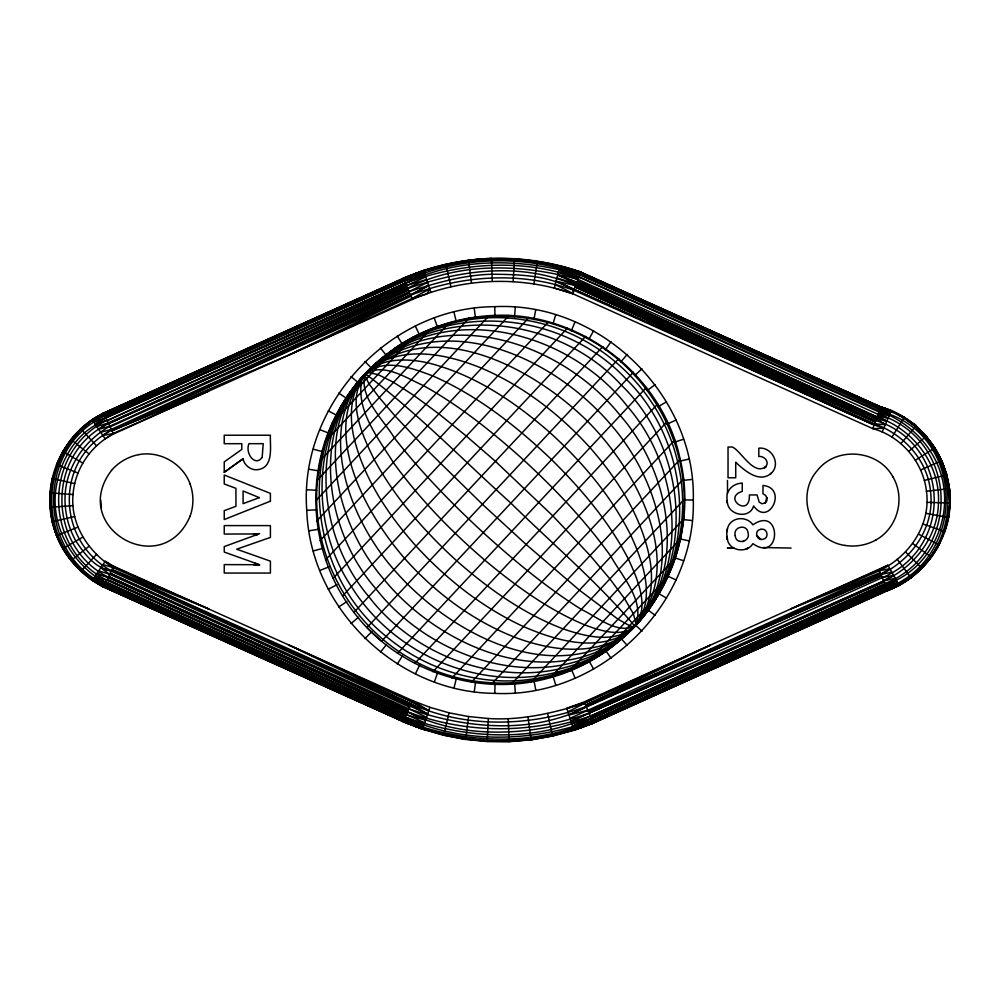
<?xml version="1.0" encoding="UTF-8"?>
<svg xmlns="http://www.w3.org/2000/svg" width="1000" height="1000" viewBox="0 0 1000 1000"><rect width="100%" height="100%" fill="white"/><g stroke="black" fill="none" stroke-linecap="round" stroke-linejoin="round"><path stroke-width="1.5" d="M494.787 693.363C599.938 698.637 695.825 605.237 693.312 499.975C695.788 394.725 599.875 301.363 494.712 306.675C389.425 307 298.65 405.363 306.762 510.337C310.075 608.062 397 692.688 494.787 693.363L495.037 683.538M316.637 499.812L315.587 500.938L316.65 499.812C315.938 447.05 339.288 394.675 379.425 360.337L379.75 359.975C435.275 311.575 520.087 302.375 584.913 337.175C650.525 370.887 691.263 446.012 683.312 519.412C676.688 592.812 621.638 658.138 550.625 677.537C479.712 698.288 398.462 671.325 353.938 612.4C308.375 554.3 303.125 468.875 341.388 405.688C377.713 342.4 454.75 307.288 526.4 320.337C599.075 332.175 661.087 390.238 677.675 461.987C693.337 525.7 671.263 597.013 620.962 639.5L620.625 639.85C565.275 688.125 480.662 696.65 416.213 661.875C356.938 631 317.175 566.725 316.65 499.812L489.038 315.7C576.675 309.012 662.2 373.25 680.188 459.288C700.037 542 654.675 637.463 573.325 666.988C492.287 697.463 396.2 658.925 351.388 586.575C305.087 517.537 313.087 414.712 379.012 360.775L379.75 359.975M727.412 539.587C729.638 551.188 747.013 553.575 752.913 543.65C781.538 563.888 781.963 504.75 752.9 524.812C748.213 517.788 737.387 516.538 731.175 522.212C728.512 524.575 727.275 528.075 726.988 531.538C726.225 533.525 728.2 544.362 726.95 536.512L727.463 539.738M98.713 570.825L109.688 574.312L408.288 710.163L110.162 573.312L408.875 708.812C465.65 728.487 531.213 734.85 586.4 707.013L881.538 575.887L586.213 706.575C529.9 726.675 466.262 728.737 411.062 703.9L112 569.45L208.65 608.95L112.912 567.537C88.438 551.812 70.188 524.575 73.025 494.55C74.925 469.1 90.725 445.438 113.525 433.963L412.45 299.45C462.612 277.613 520.788 275.475 572.425 293.587L581.013 272.15C530.562 254.3 474.412 253.713 423.587 270.487L423.913 271.488L403.562 279.413L103.775 413.438C34.888 449.562 33.775 551 104.138 586.025L403.625 720.675C430.1 732.025 458.462 738.688 487.2 740.425L487.137 741.488L488.363 718.512C521.287 720.675 553.575 712.938 584.775 703.288L710.113 645.25L585.625 705.225L880.95 574.45C912.237 559.487 935.362 526.362 930.438 490.8C927.225 459.5 903.363 434.325 874.55 423.8L575.075 286.975L875.238 421.925L575.625 285.6C522.513 261.85 460.988 269.438 407.65 288.65L108.575 423.55C45.9 453.425 46.913 546.413 108.287 577.25L407.038 712.975L108.6 576.6L407.562 711.8C464.225 740.725 531.538 735.612 590.363 716.15L885.05 584.362C924.613 573.138 948.925 529.025 944.025 489.188C940.188 452.962 912.925 423.062 879.225 411.1C965.725 432.05 968.612 557.638 886.675 588.3C972.375 559.95 966.162 432.262 880.375 408L580.538 273.35C523.4 252.312 459.312 256.125 403.237 278.688L103.65 413.188C68.587 430.188 46.475 469.6 50.15 508.363M514.438 259.637L514.513 258.575L513.125 281.613M514.513 317.013L515.3 307.213M50.15 491.825L50.062 492.837L73.025 494.55M471.488 283.062L468.512 260.45C506.312 255.662 544.938 260.025 580.988 272.213L880.775 406.912C932.212 421.112 963.2 481.45 944.775 531.525L944.737 531.625C936.737 554.325 920.312 573.675 899.25 585.312L887.9 565.212L879 569.738L879.4 570.688L889.788 568.75L880.763 574.012L585.625 705.225L880.2 572.65L791.1 608.8L879.4 570.688C909.125 556.5 931.137 525.062 926.462 491.262C923.162 462.062 901.15 436.362 872.8 428.625L572.425 293.587M948.438 511.912L948.9 507.65M949.237 507.675C946.938 544.175 921.475 577.3 887.55 590.388L593.263 722.837L573.862 730.312L552.65 736.075L530.612 739.912L552.6 735.788L573.775 730.037L593.337 723.012L898.8 585.562L911.35 577.525L921.737 567.625M474.263 691.725L475.562 681.975M89.612 578.3L103.65 587.05L403.162 721.712L422.663 728.938L443.762 735L465.662 739.438L468.587 716.562L488.363 718.512M403.45 721.05L403.162 721.712L422.575 729.2L443.688 735.275L465.275 739.4L465.438 738.288M51.037 490.025L51.463 487.163M52.112 482.887L52.538 480.025M318.15 475.475L318.612 472.463M319.062 469.45L319.525 466.438M537.337 261.663L533.862 283.863M726.988 531.538L727.463 528.638M379.012 360.775C449.625 299.237 564.45 312.125 626.6 379.562C691.637 443.775 699.762 559 634.875 626.213L632.962 626.675L629.487 625.662L618.062 619.225L579.438 590.2L526.15 544.5L482.425 504.3L427.788 450.737L395.1 416.05L379.263 397.612L369.062 383.975L364.988 375.75L365.325 373.812C432.825 300.4 557.175 314.637 621.375 385.138C689.575 450.812 698.775 575.388 622.087 638.288C545.788 701.862 425.812 671.625 368.775 596.575C312.863 531.15 307.663 419.613 377.738 362.137C454.175 299.962 571.638 333.825 628.013 407.125C682.975 470.662 692.138 580.55 622.875 637.45C546.287 698.012 431.675 660.263 375.962 588.9C322.15 527.375 308.55 419.375 376.875 363.05C453.675 304.413 565.138 346.175 620.2 415.475C672.725 474.875 691.05 580.712 623.8 636.462C546.825 693.662 438.963 646.237 384.4 579.9C334.125 522.413 309.062 419.438 375.887 364.113C453 309.413 557.312 361.163 611.2 425.1C659.663 480.25 690.337 580.638 624.85 635.35C547.625 687.138 447.2 631.087 393.975 569.675C347.013 516.5 310.738 418.088 375.887 364.113M364.975 375.75L365.325 373.812C432.762 313.3 533.787 368.175 587.537 421.287C638.725 472.15 692.925 574.288 626.013 634.113C593.038 657.138 549.237 650.413 513.9 636.9C471.75 620.1 434.65 592.112 404.562 558.362C362.75 510.312 313.9 419.7 373.575 366.587C406.025 345.175 448.038 354.513 481.613 368.175C523.188 386.05 559.788 414.237 590.05 447.688C617.288 478.75 640.45 515 649.188 555.875C654.788 582.725 651.112 615.562 627.263 632.762C595.312 652.337 555.325 640.337 523.525 626.613C482.587 607.625 446.488 579.237 416.05 546.1C388.85 515.513 365.025 480.387 354.637 440.325C348.025 414.925 350.05 382.788 373.575 366.587M533.888 319.6L535.7 309.95M727.412 503.113C729.412 515.737 749.925 519.062 753.612 505.925C768.975 527.65 788.225 487.875 762.962 485.462L762.962 493.75L765.588 495.375L767.013 498.162L766.862 500.838L765.25 503.05L761.888 503.725L759.2 502.075L757.038 494.938L749.35 494.938C750.413 518.65 721.825 497.725 742.25 491.388L742.25 483.1C736.65 483.3 730.9 486.1 728.4 491.3C725.562 492.95 728.037 507.463 726.963 500.575L727.45 503.25M947.725 520.262L948.45 517.487L925.763 513.325M443.825 734.688L449.062 712.825L468.587 716.562M454.025 687.913L456.362 678.363M879.4 570.688L884.75 583.663L896.25 580.8L885.95 586.55L591.487 718.737L572.513 726.112L591.362 718.462L885.95 586.55L897.337 582.837L592.275 720.537C532.112 741.775 463.862 744.663 405.1 717.362L105.975 582.15L405.213 717.087C464.4 738.5 532.175 743.325 590.363 716.15L884.75 583.663C962.962 552.75 958.863 438.55 878.037 414.3L578.088 279.462C522.425 264.125 460.125 261.363 407.488 288.263L108.575 423.55L406.962 287.087L108.263 422.912L98.688 429.338L109.838 426.213L408.212 289.9L110.138 426.85L408.975 291.613C435.962 282.938 463.475 274.988 492.025 274.225C519.763 274.575 549.575 274.925 573.775 290.238L573.112 293.9L554.288 288.087L559.862 266.312M630.013 629.825C652.712 612.775 637.888 579.725 628.4 559.138C609.062 521.675 581.475 489.15 551.613 459.663C516.475 426.1 477.438 395.538 432.7 375.887C412.1 368.188 384.475 357.438 365.325 373.812C345.725 399.588 361.812 434.25 374.225 459.575C395.25 498.075 424.462 531.525 456.8 560.913C488.425 588.8 523.5 613.737 563.1 628.875C585.588 636.525 615.288 644.375 634.875 626.213C656.4 599.875 643.462 562.7 630.812 535.337C611.163 495.938 582.25 461.812 549.738 432.413C514.2 401.475 473.638 373.988 427.3 362.713C405.312 357.95 375.438 357.337 362.038 378.9C355.213 409.762 377.975 437.837 393.312 462.488C419.487 498.762 450.838 531.062 484.762 560.138C515.262 585.538 547.788 609.438 584.612 624.837C601.3 631.075 627.413 639.975 639.05 620.775M944.775 531.525L944.438 531.413C962.812 481.475 931.888 421.425 880.675 407.212L580.588 273.225L880.375 408C922.05 416.763 951.9 461.238 949.975 503.413L949.375 503.387M945.625 525.9L947.812 517.6M944.737 531.625L948.337 517.7L947.362 517.525M190.225 515.85C193.825 505.688 193.775 494.45 190.225 484.275M765.25 503.05L766.812 497.4M553.275 322.9L555.7 314.825M53.175 477.225L56.588 466.188M262.162 457.188L263.238 443.675L248.938 443.675C244.913 453.212 255.025 467.088 261.95 457.612M449.062 712.825L429.95 707.337L422.575 729.2L426.975 729.837M434.312 681.963L437.65 672.725M892 437.05L904.175 417.45L905.212 418.113L891.3 410.737L880.775 406.912L872.8 428.625L883.775 428.25L874.15 424.938L573.775 290.238C521.013 271.2 462.4 275.113 410.55 295.188L111.737 430.213C54.55 458.963 55.912 540.8 111.375 570.775C95.062 568.413 84.488 553.888 75.925 541.087C67.888 526.8 64.112 510.325 65.163 493.963C67.05 465.387 85.288 440.15 109.838 426.213L103.625 413.113L403.113 278.412C431.05 266.438 461.087 259.65 491.45 258.35L492.275 281.35M880.537 407.537L880.775 406.912L892.55 411.287L881.862 407.987L888.375 410.4M369.462 370.975L365.325 373.812C358.025 396.3 383.875 420.2 394.425 438C421.112 472.163 451.475 503.263 483.263 532.65C514.012 560.562 546.125 587.25 581.325 609.4C597.35 616.9 616.45 634.25 634.875 626.213C646.287 602.163 621.962 576.388 610.988 556.5C585.75 521.15 555.675 489.513 523.775 460.15C492.812 432.275 460.037 406 423.575 385.637C406.275 378.137 383.95 362.3 365.325 373.812C294.6 446.438 308.225 574.288 386.138 636.35C421.65 666.15 468.038 682.588 514.438 680.825C540.375 679.55 565.925 672.85 589.05 661.025C612.45 649.488 630.525 630.7 647.4 611.263L647.738 610.9M631.462 628.275L634.875 626.213L635.962 623.475L633.362 613.7L624.538 598.612L609.888 578.9L590.112 555.513L552.888 515.938L495.438 461.325L466.35 436.1L438.837 413.862L414.188 395.662L393.562 382.337L377.925 374.513L367.987 372.55L365.325 373.812L358.025 383.188M359.288 381.838L365.325 373.812C417.088 412.663 462.75 459.787 510.9 503.137C552.362 543.862 597.35 581.925 634.875 626.213L635.962 623.475M579.388 272.288L562.65 267.162L581.013 272.15M571.25 330.863L575.075 321.812M882.188 431.938L891.162 411.062L880.662 407.25L701.587 326.887M944.163 531.425L939.05 544.837C930.4 560.712 917.8 574.538 902.025 583.525M50.6 507.312L50 507.35C52.55 540.875 73.425 572.175 103.675 586.975L403.275 721.45L422.65 728.95L403.188 721.637L422.587 729.137L403.162 721.712L412.512 700.612L429.95 707.337M941.112 460.15C929.775 434.862 907.175 415.188 880.662 407.2L580.887 272.488L559.738 266.825L580.062 274.525L880.275 408.288L890.75 412.013L880.325 408.125L580.062 274.525C523.462 254.537 459.087 256.087 404.3 281.087L104.9 415.825C36.413 447.5 36.712 552.587 104.838 584.538L404.2 719.375L423.988 725.025L405.213 717.087M190.238 515.85C162.425 581.888 68.2 527.537 111.5 470.412M414.538 725.25L421.388 728.062L403.275 721.45L103.775 586.8L93.8 580.638L103.95 586.4L103.637 587.05L92.55 579.875M79.062 569L92.362 580.15L103.65 587.05L113.55 566.2L105.213 561.287L92.225 580.375M63.663 452.025L62.75 451.5L56.45 464.588L77.938 473.013M58.888 460.9L63.275 451.8M415.35 673.962L419.65 665.125M341.95 406.388L353.475 388.05M364.1 376.163L365.325 373.812L367.987 372.55M588.825 339.412L593.587 330.812M634.462 625.075L634.875 626.213L636.8 622.975M931.737 555.5L933.988 551.85M935.5 549.425L937 546.987M938.05 545.938L931.25 556.912L922.9 566.763M397.337 664L402.55 655.662M362.038 378.9L365.325 373.812L366.488 374.15M62.763 451.5L70.95 439.5L80.875 428.9L92.225 419.862L103.612 413.113L403.2 278.637L423.6 270.55L403.075 278.35L403.35 278.962L390.575 284.713M64.088 450.6L71.413 439.875L77.3 433.525M605.388 349.775L611.038 341.725M362.975 377.113L365.325 373.812M634.875 626.213L640.25 618.9M760.863 529.338C753.388 530.25 756.712 541.912 763.65 539.087C769.65 537.438 767 527.6 760.863 529.338M380.487 652.163L386.55 644.438M922.337 566.225L925.1 562.962M922.663 566.538L930.987 556.712M904.175 417.45C905.575 420.75 921.062 425.55 914.987 427.062L900.938 443.575M916.675 426.788L916.025 427.525L926.038 437.65M620.763 361.838L627.238 354.438M81.562 570.55L80.85 571.325L96.55 554.388M74.7 437L77.625 433.837M316.8 520.875L509.038 315.587L488.512 316.262L489.038 315.7C455.737 317.9 423.225 329.062 395.6 347.788L341.388 405.688L342.362 404.637M325.513 441.3L324.862 441.987L430.45 329.225M320.438 460.412L319.65 461.262L449.275 322.812M317.462 480L316.537 480.988L469.175 317.975L468.713 318.475M528.288 318.312L528.925 317.638L320.163 540.575M547.8 322.55L548.475 321.825L325.637 559.8M566.737 328.85L567.45 328.1L333.15 578.312M585.65 336.388L342.625 595.925M602.837 346.6L353.95 612.4M618.825 358.6L366.975 627.562L381.575 641.225L633.413 372.262M645.688 388.237L646.45 387.425L397.55 653.238M657.025 404.7L657.763 403.913L414.738 663.45M666.513 422.275L667.225 421.525L432.925 671.737M674.737 440.05L451.9 678.025M679.562 459.963L680.188 459.288L471.438 682.225M682.962 479.613L683.538 478.988L491.312 684.287M684.737 498.95L511.287 684.188L512.337 683.062M683.312 519.412L683.775 518.925L531.138 681.925M551.4 676.688L550.625 677.537L680.25 539.087M658.688 594.475L604.637 652.2M352.65 388.925L379.425 360.337M333.6 421.825L332.137 423.387L412.675 337.388L411.7 338.425M570.15 670.375L569.513 671.062L675.413 557.962L674.125 559.325M589.038 661.025L587.587 662.575L668.125 576.575L667.138 577.612M394.938 348.488L395.6 347.788M364.988 638.612L371.85 631.562M111.487 470.412C118.525 462.25 128.25 456.625 138.837 454.613M634.763 375.462L641.988 368.8M916.062 572L919.275 569.175M910.987 577.05L919.587 569.513M919.825 569.75L911.188 577.312L899.125 585.075M906.025 419.475L916.325 427.188L926.838 436.962L926.213 436.213L908.8 451.362M351.025 623.488L358.587 617.212M770.925 473.575C781.35 464.6 772.1 446.65 758.812 448.188L758.812 456.475C764.062 455.763 769.525 461.538 766.05 466.4C753.825 476.763 740.788 450.25 732.237 447L728.037 447.013L728.037 477.775L735.738 477.775L735.725 462.25C744.675 470.737 759.438 483.612 771.425 473.162L769.925 474.387M68.987 556.725L71.013 560.638L89.012 546.275M95.087 418.913L92.525 420.3L103.65 413.188C47.925 439.275 31.837 520.487 75.113 564.763M82.362 428.4L89.138 423M82.662 428.738L86.037 426.05M422.938 728.138L403.7 720.525L104.2 585.875L93.963 577.812L105.55 583.038C73.925 565.188 52.188 530.087 55.4 493.237C58.325 462.8 76.287 429.45 107 420.25C42.312 452.025 42.787 548.013 106.888 580.212L405.925 715.487L107.188 579.575L424.738 722.8M89.588 421.875L103.625 413.113L92.2 419.8L92.775 420.675M647.237 390.5L655.138 384.637M113.525 433.963L111.975 430.712L410.55 295.188L428.625 285.613L410.387 294.825L111.737 430.213L409.562 292.95L111.35 429.387L102.938 435.562L113.287 433.462L208.612 391.175L111.975 430.712L109.838 426.213M224.237 472.287L242.913 458.812C244.55 465.675 251.475 471.1 258.788 469.513C273.975 466.613 269.9 445.95 270.387 435.225L224.225 435.238L224.225 443.688L241.788 443.688L241.788 449.425L224.237 461.887L224.237 472.287L243.05 458.812L243.487 460.163M876 539.925C897.613 527.962 905.612 498.025 892.887 476.863M113.287 433.462L105.188 438.875L92.387 420.087M338.75 606.962L346.938 601.525M748.025 548.175L745.95 549.125L748.225 548.05M593.375 723.1L573.837 730.238L566.812 708.337L584.475 702.562L593.375 723.1L573.837 730.238L593.375 723.1L902.025 583.5M898.962 584.775L902.575 582.463M904.975 580.913L908.587 578.6M915.413 460.225L933.713 448.587C934.575 447.125 936.15 448.7 934.438 449.137M570.013 718.312L882.262 577.625C954.4 547.688 950.65 443.95 875.763 420.5L557.65 274.938L576.987 282.2L876.762 417.775L577.463 281.025L877.025 417.062C913.1 428.85 940.238 464.2 938.475 502.688C937.862 537.112 914.262 567.025 883.662 581.013L570.962 721.25L884 581.825L589.062 713.15C530.45 734.375 465.85 733.9 407.562 711.8M556.888 277.938L576.312 283.875L876.388 418.787L886.75 421.337L877.45 415.887L888.05 418.312L878.413 413.312L889.175 415.7L579.138 276.837L558.925 270L578.488 278.475C522.537 257.9 460.438 262.538 405.262 283.25L105.787 417.688L95.237 424.263L105.913 417.962L405.262 283.25C459.45 256.675 523 258.425 579.9 274.925L879.737 409.712L890.088 413.575M935.275 448.612L926.213 436.213M92.975 420.95L104.175 414.288L404.125 280.7L104.25 414.438L92.975 420.95L104.113 414.162L403.562 279.413M92.338 420.025L103.65 413.188M394.125 349.363L396.65 347.875M658.05 406.788L666.513 401.8M63.688 548.15L62.763 548.688L82.762 537.137M92.525 420.3L100.113 415.938M97.65 417.537L100.213 416.15M412.013 298.475L429.738 288.962L426.875 293.925L412.013 298.475L288.412 355.262L111.975 430.712L410.988 296.163L288.412 355.262M883.5 580.638L893.35 575.388L882.262 577.625M571.8 723.875L591.362 718.462L885.837 586.263L896.25 580.8L590.675 716.862L885.05 584.362M328.288 589.225L337.013 584.688M567.913 711.775L584.775 703.288M408.975 291.613L427.575 282.438M896.25 580.8L885.713 585.988L887.663 590.65L899.25 585.312L887.625 590.588M898.8 585.562L887.55 590.388L897.688 585.4M487.2 740.425C523.263 742.138 559.562 735.85 592.925 722.062L898.138 584.338L592.362 720.763L887.212 589.6L898.625 585.25L887.513 590.312M876.025 539.925C866.612 545.188 855.55 547.15 844.912 545.413M887.412 590.087L892.55 587.725M584.475 702.562L710.113 645.25M405.85 284.575L107.163 420.588L425.725 276.9M667.062 424.125L676.012 420.062M103.912 413.762L403.2 278.637L423.675 270.738L445.863 264.538L468.525 260.462M128.038 402.9L119.525 406.737L123.8 404.85M130.875 401.625L136.55 399.075L130.9 401.675M139.388 397.788L143.65 395.875M150.75 392.675L156.425 390.125M160.675 388.212L163.512 386.925M170.613 383.738L174.875 381.825M177.712 380.538L183.388 377.987M190.487 374.787L194.737 372.875M197.575 371.6L207.512 367.125M211.775 365.213L214.613 363.938M217.45 362.65L225.963 358.825M231.637 356.262L234.475 354.988M237.312 353.713L245.825 349.875M248.663 348.6L261.438 342.85M268.538 339.65L277.05 335.825M279.887 334.55L285.562 331.987M288.4 330.712L296.913 326.875M299.75 325.6L305.425 323.05M308.275 321.763L312.525 319.85M319.625 316.65L328.137 312.825M339.487 307.712L348 303.875M350.838 302.6L356.525 300.05M359.363 298.762L363.612 296.85M370.712 293.663L376.388 291.1M380.65 289.188L383.488 287.913M887.9 565.212L584.188 701.925L566.812 708.337M594.55 721.9L604.5 717.412M607.337 716.137L624.4 708.462M627.238 707.175L635.775 703.337M638.612 702.062L655.675 694.375M658.525 693.1L662.788 691.188M665.625 689.9L675.575 685.425M678.425 684.137L682.688 682.225M685.537 680.95L702.588 673.263M705.438 671.988L722.5 664.312M729.6 661.112L742.4 655.35M749.513 652.15L753.775 650.238M756.612 648.95L762.3 646.388M765.15 645.113L773.675 641.275M776.525 640L782.212 637.438M785.05 636.15L793.575 632.312M796.425 631.038L813.487 623.362M820.588 620.163L833.388 614.4M836.225 613.125L844.762 609.288M847.6 608L853.288 605.438M856.137 604.163L864.663 600.325M867.513 599.05L884.562 591.362M150.775 392.762L155.037 390.85M160.725 388.3L163.562 387.025M177.763 380.662L183.45 378.113M197.65 371.75L201.912 369.85M423.95 271.55L403.688 279.688L104.113 414.162M593.337 723.012L573.525 729.225L592.863 721.9L887.212 589.6M405.262 283.25L105.525 417.137L424.988 274.662L404.3 281.087M791.1 608.8L879 569.738M920.638 469.988L941.737 460.637L944.762 471M588.35 711.513L883.662 581.013L894.9 578.3M590.675 716.862L885.837 586.263M735.238 535.712C735.775 545.237 750.662 541.938 748.075 533.038C747.325 523.387 732.625 526.638 735.238 535.712M407.612 277.775L411.65 276.1M419.738 272.738L423.775 271.062L403.2 278.637M93.938 422.35L105.787 417.688M103.675 586.975C82.662 575.9 65.65 557.575 56.8 535.475L77.95 527.163M319.775 570.475L328.938 566.9M404.712 278.438L411.525 275.8M414.237 274.75L423.775 271.062M403.7 720.525C463.738 743.737 532.663 746.8 592.275 720.537M257.25 534.513L224.25 546.6L224.25 552.062L259.587 564.712L224.25 564.612L224.25 573.062L270.413 573.05L270.413 561.163L236.637 549.188L270.413 537.425L270.4 525.6L224.25 525.6L224.25 534.05L258.087 533.95M573.775 730.05L593.263 722.837M674.188 442.325L683.512 439.237M403.688 279.688L424.387 272.875M96.838 426.613L108.263 422.912M257.25 534.675L254.938 535.4L259.575 533.638L253.625 533.938M573.1 727.913L592.863 721.9M406.287 285.575L426.6 279.513L430.875 292.387M425.25 270.637L434.113 268.163M437.062 267.337L445.925 264.85M100.75 432.35L111.35 429.387M313.312 550.938L322.788 548.35M924.35 480.4L946.75 474.9L941.775 461.425M553.925 735.1L573.675 729.737M941.963 461.337L946.75 474.9L941.737 460.637M587.762 710.163L568.987 715.125L586.213 706.575L880.95 574.45L891.625 572.175M742.712 541.6L743.637 541.362M945.962 472.612L946.688 474.913M56.525 535.575L52.237 521.7L74.688 516.575M52.175 521.725L50.362 507.325L50.362 492.85L52.225 478.475L74.675 483.6M679.325 461.175L688.938 459.1M447.425 264.575L450.45 264.037M453.462 263.5L456.488 262.95M464.025 261.6L467.05 261.05M532.375 739.038L535.25 738.525M538.125 738.012L541 737.513M543.888 737L546.763 736.5M549.637 735.987L552.65 736.075L547.625 713.55M308.95 530.812L318.663 529.25M949.488 497.663L949.912 503.413L948.4 517.712L949.912 503.413L949.375 488.562L926.462 491.262M948.375 489.15L949.425 489.038L946.6 474.312M683.838 480.325L692.212 479.425M138.825 454.613C160.25 450.613 182.987 463.725 190.238 484.275M512 740.875L516.362 740.5M523.65 739.9L528.013 739.525M465.312 739.125L487.163 741.275L509.113 741.438L531.013 739.887M471.613 260.525L477.725 260.025M483.837 259.513L489.95 259.012M73.025 505.625L50.012 507.35M306.762 510.337L316.575 509.812M684.887 499.988L693.312 499.975M508.338 259.1L517.513 259.513M763.425 547.55L791.087 548.05M926.938 502.325L950 503.062L949.875 504.363L949.287 488.312M253.612 564.725L259.587 565.013L254.938 563.237M306.762 489.75L316.575 490.275M874.55 423.8L885.312 424.688L876.388 418.787L576.838 282.587L557.65 274.938M472.625 739.525L476.987 739.95M482.8 740.525L487.163 740.95M465.275 739.338L487.15 741.562L509.125 741.712L530.975 739.613M683.838 519.65L692.212 520.538M522.087 260.012L526.663 260.5M531.237 261L535.812 261.5M308.938 469.288L318.65 470.85M448.125 735.512L451 736.062M458.175 737.438L461.05 737.987M538.837 261.975L550.85 264.45M679.338 538.787L688.95 540.862M575.075 286.975L874.15 424.938L556.062 281.175L575.625 285.6L875.5 421.2L576.312 283.875M844.925 545.413C811.062 540.825 794.6 495.575 817.562 470.288C836.612 446.037 878.35 449.688 892.9 476.863M313.288 449.162L322.775 451.75M406.238 714.788L425.613 720.188L108.6 576.6M429.775 730.65L433.988 731.862M436.8 732.663L441.012 733.875M580.887 272.488L559.95 266L581.013 272.15M102.95 564.6L112.912 567.537M559.938 265.988L580.913 272.4L880.75 406.975L892.513 411.35L905.175 418.162L899.85 415.9M559.738 266.825L580.475 273.5L880.325 408.125M108.287 577.25L96.862 573.55L108.112 577.625L407.038 712.975M559.388 268.163L579.9 274.925M884.362 409.225L888.337 410.525M580.913 272.4L880.662 407.2L891.3 410.737M674.2 557.638L683.538 560.725M922.95 524.025L944.438 531.413M880.662 407.2L892.55 411.287M558.925 270L579.025 277.113L878.925 411.925L889.175 415.7M558.337 272.275L578.088 279.462M95.262 575.913L105.812 582.487L404.963 717.65L105.688 582.75L95.262 575.913L106.888 580.212M319.75 429.613L328.913 433.188M411.725 724.3L421.375 728.088M886.75 421.337L577.463 281.025M423.375 726.825L404.3 719.163L104.987 584.225L404.2 719.375M556.062 281.175L874.15 424.938M208.65 608.95L113.312 566.7L105.213 561.287M600.675 281.637L583.625 273.988L589.3 276.55M603.525 282.913L606.362 284.188L603.513 282.938M647.575 302.675L630.525 295.025L640.45 299.55M650.425 303.95L667.475 311.6M670.325 312.875L698.75 325.613M655.95 306.9L660.212 308.8M674.425 315.175L677.275 316.45M754.025 350.85L758.288 352.762M772.513 359.125L775.35 360.4M785.3 364.862L789.562 366.775M792.412 368.05L795.25 369.325M800.938 371.863L809.463 375.688L799.562 371.112M819.412 380.15L829.362 384.613M832.212 385.875L836.475 387.788M867.75 401.8L863.475 399.9L867.75 401.788M104.2 585.875L93.012 579.225L103.812 586.712L92.425 580.075L103.787 586.737L180.475 621.112M183.325 622.388L258.587 656.125M261.425 657.4L278.475 665.037M281.312 666.312L289.837 670.125M292.675 671.4L305.45 677.125M312.55 680.312L336.7 691.137M399.188 719.15L390.662 715.325L399.188 719.137M592.15 277.825L600.675 281.663M643.288 300.825L647.55 302.75M650.4 304.025L667.438 311.688M674.55 314.887L687.325 320.637M694.438 323.837L698.7 325.75M701.538 327.025L707.225 329.588M710.062 330.863L718.587 334.7M721.425 335.975L738.475 343.638M745.575 346.838L758.363 352.587M761.2 353.862L769.725 357.7M772.575 358.975L789.613 366.637M792.463 367.925L795.3 369.2M812.35 376.863L816.612 378.787M819.45 380.062L836.5 387.725M576.838 282.587L876.762 417.775M113.55 566.2L412.512 700.612L428.8 710.75L411.912 701.963L288.463 644.837L411.062 703.9L427.675 714.087L111.825 569.812L409.637 707.113L111.163 571.2L100.775 567.812L109.688 574.312M103.95 586.4L109.625 588.962M112.463 590.237L116.725 592.15M123.812 595.337L129.5 597.888M133.75 599.8L136.588 601.087M143.688 604.275L156.463 610.013M163.562 613.212L167.825 615.125M170.662 616.4L180.6 620.862M190.538 625.325L199.05 629.163M201.887 630.438L207.562 632.987M210.4 634.263L214.662 636.175M221.762 639.375L227.438 641.925M230.275 643.2L234.537 645.113M241.637 648.3L250.15 652.138M261.5 657.237L265.763 659.15M272.863 662.35L278.538 664.9M292.725 671.275L298.412 673.825M302.663 675.75L305.5 677.025M312.6 680.212L316.863 682.125M319.7 683.4L325.375 685.95M328.212 687.237L332.475 689.15M348.088 696.162L339.575 692.337L356.587 700.05L350.925 697.438M104.138 586.025L403.288 721.45M667.087 575.85L676.038 579.9M111.825 569.812L410.462 705.238L427.675 714.087M288.463 644.837L412.075 701.587L428.8 710.75M408.875 708.812L426.6 717.262M555.188 284.587L572.575 293.212M93.85 580.538L99.012 583.212M328.263 410.863L336.975 415.4M939.05 544.862L918.587 534.188M93.837 580.562L98.963 583.325M63.062 451.675L82.75 463.038M92.425 580.075L103.812 586.712M658.075 593.188L666.55 598.175M338.713 393.125L346.9 398.562M930.612 556.45L931.388 557.188L912.75 543.587M647.288 609.475L655.175 615.337M71.225 439.712L88.987 453.888M83.513 572.675L91.425 578.975M350.988 376.6L358.55 382.863M634.812 624.513L642.038 631.188M756.525 535.212L760.763 539.225M905.575 552.013L921.988 568.237M915.888 426L926.838 436.962M364.95 361.463L371.8 368.512M71.787 560.025L75.7 564.237M71.425 560.3L75.362 564.538M96.525 445.775L80.838 428.85L81.538 429.625M620.812 638.15L627.288 645.55M380.438 347.912L386.5 355.637M911.35 577.525L910.713 576.688M897.237 559.275L911.038 577.775M926.388 437.35L929.762 441.975M931.45 444.275L933.975 447.738M605.45 650.225L611.1 658.263M64.925 550.763L67.362 554.338M397.275 336.075L402.5 344.4M588.888 660.588L593.65 669.188M898.75 584.375L899.212 585.25M934.887 447.85L942.025 461.312M935.487 450.163L938.15 455.225M415.288 326.087L419.588 334.925M58.9 539.275L63.288 548.387M412.45 299.45L403.237 278.688L423.6 270.487L403.088 278.35L423.688 270.75L426.6 279.513M571.312 669.137L575.138 678.2M434.25 318.087L437.587 327.325M573.525 729.3L573.837 730.238M53.188 522.962L56.6 534M553.337 677.113L555.763 685.188M453.963 312.137L456.3 321.688M445.863 264.538L450.962 286.762M946.488 474.975L949.262 491.938M946.438 476.463L946.963 479.275M947.5 482.075L948.025 484.888M533.95 680.413L535.763 690.075M51.037 510.163L51.463 513.025M51.9 515.875L52.55 520.163M474.2 308.312L475.5 318.062M528.05 717L530.975 739.6M100.7 500.087L101.4 508.1M514.575 683.012L515.363 692.812M949.375 488.562L949.975 503.413M509.1 741.45L508.237 718.65M948.825 489.1L948.938 491.962M494.712 306.675L494.975 316.5M727.45 480.438L727.562 493.425M766.05 466.4L765.337 467.225L766.05 466.4M765.4 467.163L764.613 467.825L765.4 467.163M270.4 501.175L224.237 519.538L224.237 510.65L235.95 506.312L235.938 488.325L224.237 483.988L224.237 475.037L270.4 493.387L270.4 501.175M259.35 497.638L243.1 503.663L243.088 490.975L259.35 497.638M733.75 548.062L727.463 548.062L733.75 548.062M620.575 290.562L610.625 286.1L620.562 290.6M627.688 293.75L623.425 291.837L627.663 293.8M856.375 396.712L847.85 392.887L856.388 396.675M876.275 405.625L870.588 403.075L876.275 405.625M367.938 705.138L359.425 701.325L367.962 705.1M376.463 708.962L370.788 706.413L376.475 708.925M383.562 712.138L379.3 710.238L383.575 712.125"/></g></svg>
